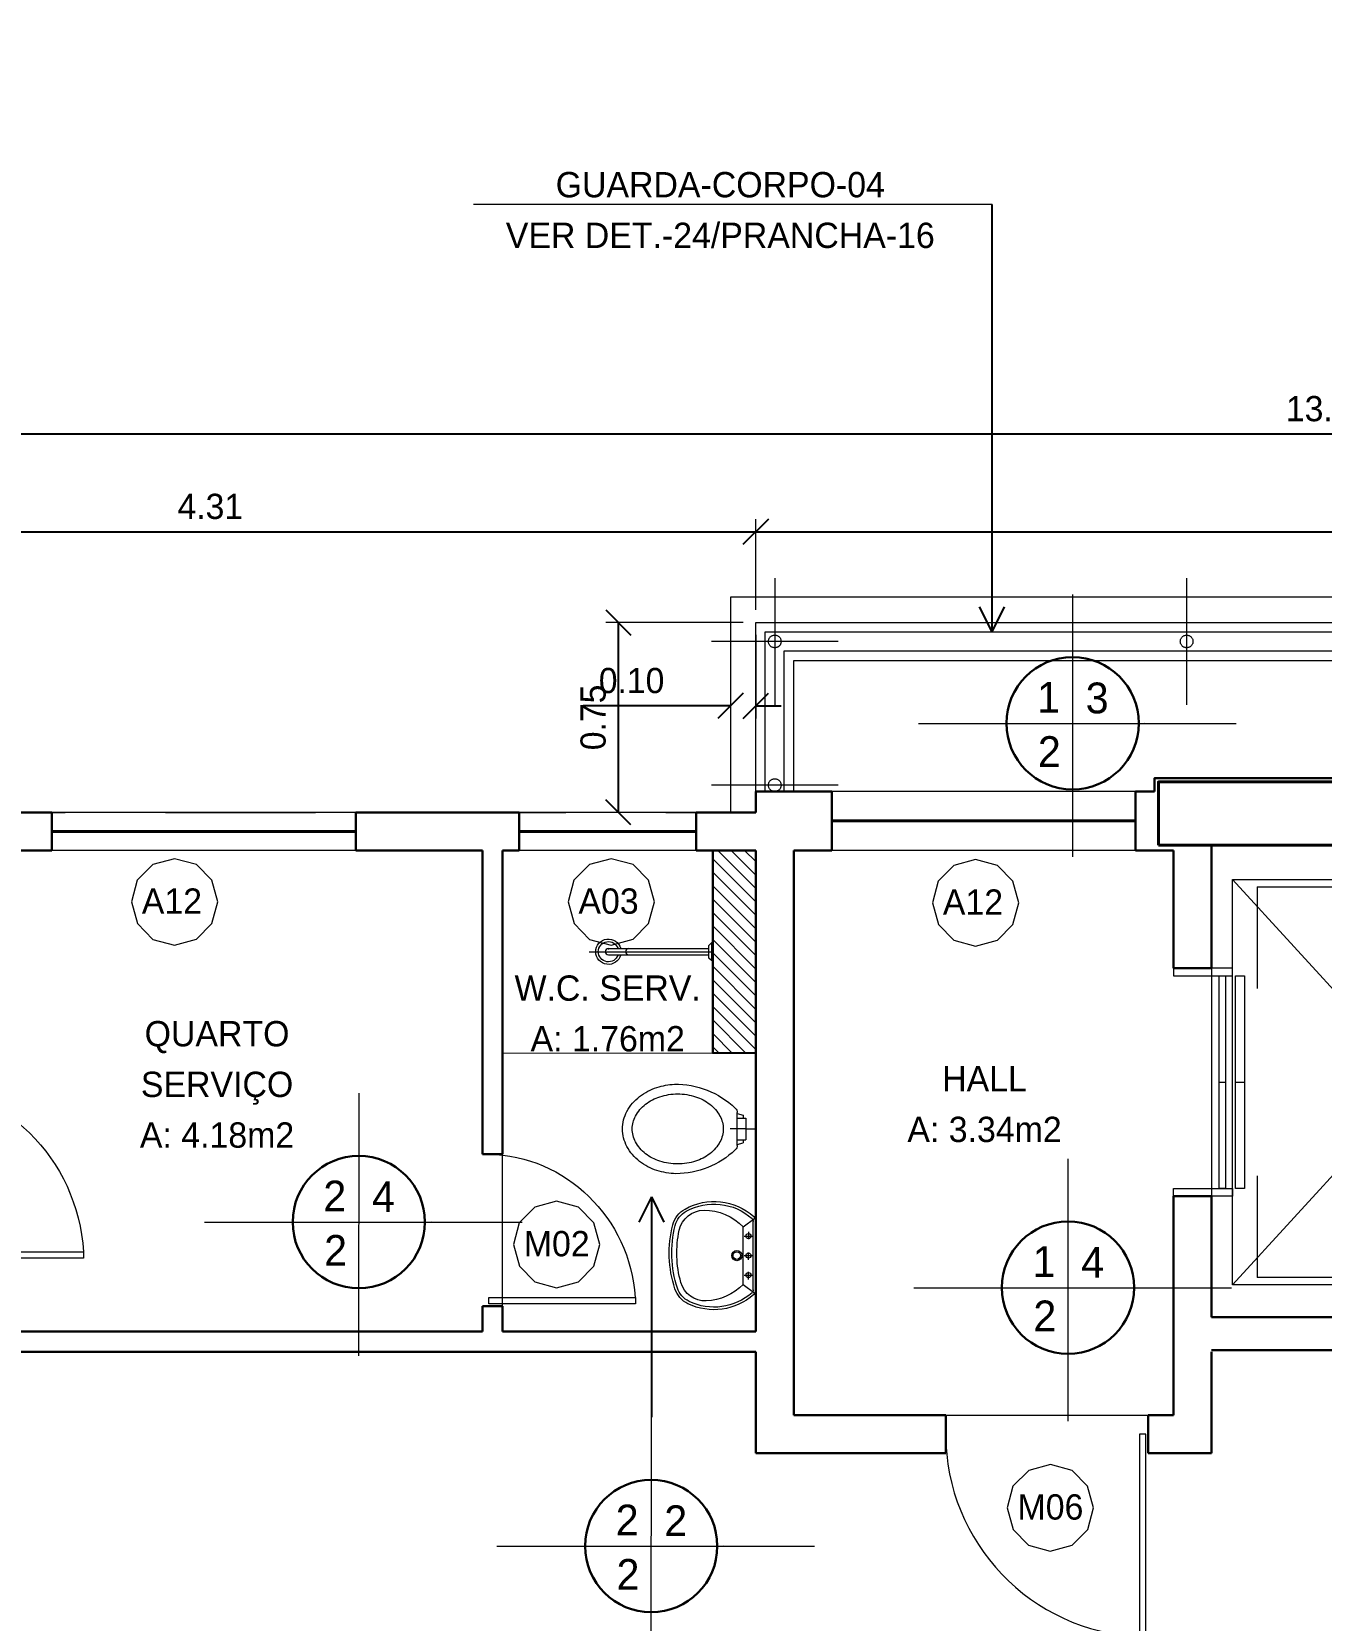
# Model space of a CAD drawing. Header units: metres. Extents: x 2.9 to 62.3, y 8 to 50.1.
# Drawn here: x 35.17 to 40.27, y 38.75 to 45.02 of the extents above; entities that cross this region are included whole.
import ezdxf

# ---------------------------------------------------------------- set-up
doc = ezdxf.new("R2010")
doc.units = ezdxf.units.M
doc.header["$MEASUREMENT"] = 0
for name, pattern in [('DGN Style 2', [0.98853, 0.593118, -0.395412]), ('DGN Style 3', [1.383942, 0.98853, -0.395412]), ('DGN Style 4', [1.582636, 0.790824, -0.395412, 0.00098853, -0.395412])]:
    doc.linetypes.add(name, pattern=pattern)
doc.layers.get('Defpoints').update_dxf_attribs({"lineweight": 0})
for name, color, linetype, lineweight in [('00-EDIFICACOES TÉRREO', 7, 'Continuous', 0), ('24 - Textos Gerais', 7, 'Continuous', 0), ('34 - Mobiliário', 7, 'Continuous', 0), ('CORNIJAS_VAR NA PLANTA PTIPO 1', 7, 'Continuous', 0), ('Level 1', 7, 'Continuous', 0), ('Level 11-1', 7, 'Continuous', 0), ('Level 12', 7, 'Continuous', 0), ('Level 14', 7, 'Continuous', 0), ('Level 15', 7, 'Continuous', 0), ('Level 24-1', 7, 'Continuous', 0), ('Level 3', 7, 'Continuous', 0), ('Level 36', 7, 'Continuous', 0), ('Level 43', 7, 'Continuous', 0), ('Level 44', 7, 'Continuous', 0), ('Level 45', 7, 'Continuous', 0), ('Level 50', 7, 'Continuous', 0), ('Level 7', 7, 'Continuous', 0), ('Level 8', 7, 'Continuous', 0)]:
    doc.layers.add(name, color=color, linetype=linetype, lineweight=lineweight)
doc.styles.add('Style-INTL_ENGINEERING', font='INTL_ENGINEERING.shx')
doc.dimstyles.get("Standard").update_dxf_attribs({"dimtxt": 0.18, "dimasz": 0.18, "dimexe": 0.18, "dimexo": 0.0625, "dimgap": 0.09, "dimtad": 0, "dimtih": 1, "dimtoh": 1, "dimdec": 4, "dimzin": 1, "dimdsep": 46, "dimtxsty": 'Standard', "dimcen": 0, "dimadec": 0, "dimazin": 0, "dimtfac": 1, "dimtdec": 4, "dimtofl": 0, "dimtmove": 0, "dimatfit": 3, "dimfxl": 0, "dimtolj": 1, "dimtzin": 1, "dimarcsym": 0})

# ---------------------------------------------------------------- blocks, each defined once
blk = doc.blocks.new('_Oblique')
at = {"color": 0, "linetype": 'ByBlock', "lineweight": -2}
blk.add_line((0.5, 0.5), (-0.5, -0.5), dxfattribs=at)
blk = doc.blocks.new('*D235')
at = {"layer": 'Defpoints', "color": 0, "linetype": 'Continuous', "lineweight": 0}
for p in [(43.0145, 43.0475), (38.0346, 42.689), (43.0145, 42.689)]:
    blk.add_point(p, dxfattribs=at)
at = {"layer": 'Level 43', "color": 2, "linetype": 'Continuous', "lineweight": 0}
for p, q in [((38.0346, 42.7385), (38.0346, 43.097)), ((43.0145, 42.7385), (43.0145, 43.097))]:
    blk.add_line(p, q, dxfattribs=at)
at = {"layer": 'Level 43', "color": 0, "linetype": 'Continuous', "lineweight": -2}
blk.add_line((38.0346, 43.0475), (43.0145, 43.0475), dxfattribs=at)
at = {"layer": 'Level 43', "color": 0, "linetype": 'Continuous', "lineweight": -2, "xscale": 0.0995, "yscale": 0.0995, "zscale": 0.0995, "rotation": 180}
blk.add_blockref('_Oblique', (38.0346, 43.0475), dxfattribs=at)
at = {"layer": 'Level 43', "color": 0, "linetype": 'Continuous', "lineweight": -2, "xscale": 0.0995, "yscale": 0.0995, "zscale": 0.0995}
blk.add_blockref('_Oblique', (43.0145, 43.0475), dxfattribs=at)
at = {"layer": 'Level 43', "color": 0, "linetype": 'Continuous', "lineweight": 0, "insert": (40.5246, 43.1467), "char_height": 0.0995, "attachment_point": 5, "style": 'Style-INTL_ENGINEERING'}
blk.add_mtext('4.98', dxfattribs=at)
blk = doc.blocks.new('*D234')
at = {"layer": 'Defpoints', "color": 0, "linetype": 'Continuous', "lineweight": 0}
for p in [(33.7253, 43.1372), (38.0346, 43.0475), (38.0346, 42.689)]:
    blk.add_point(p, dxfattribs=at)
at = {"layer": 'Level 43', "color": 2, "linetype": 'Continuous', "lineweight": 0}
for p, q in [((38.0346, 42.7385), (38.0346, 43.097)), ((33.7253, 43.0877), (33.7253, 42.998))]:
    blk.add_line(p, q, dxfattribs=at)
at = {"layer": 'Level 43', "color": 0, "linetype": 'Continuous', "lineweight": -2}
blk.add_line((33.7253, 43.0475), (38.0346, 43.0475), dxfattribs=at)
at = {"layer": 'Level 43', "color": 0, "linetype": 'Continuous', "lineweight": -2, "xscale": 0.0995, "yscale": 0.0995, "zscale": 0.0995, "rotation": 180}
blk.add_blockref('_Oblique', (33.7253, 43.0475), dxfattribs=at)
at = {"layer": 'Level 43', "color": 0, "linetype": 'Continuous', "lineweight": -2, "xscale": 0.0995, "yscale": 0.0995, "zscale": 0.0995}
blk.add_blockref('_Oblique', (38.0346, 43.0475), dxfattribs=at)
at = {"layer": 'Level 43', "color": 0, "linetype": 'Continuous', "lineweight": 0, "insert": (35.8799, 43.1467), "char_height": 0.0995, "attachment_point": 5, "style": 'Style-INTL_ENGINEERING'}
blk.add_mtext('4.31', dxfattribs=at)
blk = doc.blocks.new('*D238')
at = {"layer": 'Defpoints', "color": 0, "linetype": 'Continuous', "lineweight": 0}
for p in [(46.8646, 43.4333), (33.7253, 43.1372), (46.8646, 42.689)]:
    blk.add_point(p, dxfattribs=at)
at = {"layer": 'Level 43', "color": 2, "linetype": 'Continuous', "lineweight": 0}
for p, q in [((33.7253, 43.1867), (33.7253, 43.4828)), ((46.8646, 42.7385), (46.8646, 43.4828))]:
    blk.add_line(p, q, dxfattribs=at)
at = {"layer": 'Level 43', "color": 0, "linetype": 'Continuous', "lineweight": -2}
blk.add_line((33.7253, 43.4333), (46.8646, 43.4333), dxfattribs=at)
at = {"layer": 'Level 43', "color": 0, "linetype": 'Continuous', "lineweight": -2, "xscale": 0.0995, "yscale": 0.0995, "zscale": 0.0995, "rotation": 180}
blk.add_blockref('_Oblique', (33.7253, 43.4333), dxfattribs=at)
at = {"layer": 'Level 43', "color": 0, "linetype": 'Continuous', "lineweight": -2, "xscale": 0.0995, "yscale": 0.0995, "zscale": 0.0995}
blk.add_blockref('_Oblique', (46.8646, 43.4333), dxfattribs=at)
at = {"layer": 'Level 43', "color": 0, "linetype": 'Continuous', "lineweight": 0, "insert": (40.2949, 43.5326), "char_height": 0.0995, "attachment_point": 5, "style": 'Style-INTL_ENGINEERING'}
blk.add_mtext('13.14', dxfattribs=at)
blk = doc.blocks.new('*D299')
at = {"layer": 'Defpoints', "color": 0, "linetype": 'Continuous', "lineweight": 0}
for p in [(37.49159, 42.68904), (38.03455, 42.68904), (37.93455, 41.93904)]:
    blk.add_point(p, dxfattribs=at)
at = {"layer": 'Level 43', "color": 2, "linetype": 'Continuous', "lineweight": 0}
for p, q in [((37.98505, 42.68904), (37.44209, 42.68904)), ((37.88505, 41.93904), (37.44209, 41.93904))]:
    blk.add_line(p, q, dxfattribs=at)
at = {"layer": 'Level 43', "color": 0, "linetype": 'Continuous', "lineweight": -2}
blk.add_line((37.49159, 41.93904), (37.49159, 42.68904), dxfattribs=at)
at = {"layer": 'Level 43', "color": 0, "linetype": 'Continuous', "lineweight": -2, "xscale": 0.0995, "yscale": 0.0995, "zscale": 0.0995}
for p, rotation in [((37.49159, 42.68904), 90), ((37.49159, 41.93904), 270)]:
    blk.add_blockref('_Oblique', p, dxfattribs=dict(at, rotation=rotation))
at = {"layer": 'Level 43', "color": 0, "linetype": 'Continuous', "lineweight": 0, "insert": (37.39234, 42.31404), "char_height": 0.0995, "attachment_point": 5, "rotation": 90, "style": 'Style-INTL_ENGINEERING'}
blk.add_mtext('0.75', dxfattribs=at)
blk = doc.blocks.new('*U405')
at = {"layer": '00-EDIFICACOES TÉRREO', "color": 4, "linetype": 'Continuous', "lineweight": 0, "flags": 128}
blk.add_lwpolyline([(0.00342, 0), (0.00294, 0.00172), (0.00172, 0.00296), (0, 0.00342), (-0.00171, 0.00296), (-0.00296, 0.00172), (-0.00341, 0), (-0.00294, -0.00171), (-0.00172, -0.00295), (-0.00001, -0.00341), (0.00173, -0.00294), (0.00295, -0.00171)], close=True, dxfattribs=at)
at = {"layer": '00-EDIFICACOES TÉRREO', "color": 4, "linetype": 'Continuous', "lineweight": 0, "style": 'Style-INTL_ENGINEERING'}
blk.add_text('A03', height=0.001999, rotation=359.9999, dxfattribs=at).set_placement((-0.00259, -0.00093))
blk = doc.blocks.new('*U406')
at = {"layer": '00-EDIFICACOES TÉRREO', "color": 4, "linetype": 'Continuous', "lineweight": 0, "flags": 128}
blk.add_lwpolyline([(0.00342, 0), (0.00294, 0.00172), (0.00172, 0.00296), (0, 0.00342), (-0.00171, 0.00296), (-0.00296, 0.00172), (-0.00341, 0), (-0.00294, -0.00171), (-0.00172, -0.00295), (-0.00001, -0.00341), (0.00173, -0.00294), (0.00295, -0.00171)], close=True, dxfattribs=at)
at = {"layer": '00-EDIFICACOES TÉRREO', "color": 4, "linetype": 'Continuous', "lineweight": 0, "style": 'Style-INTL_ENGINEERING'}
blk.add_text('A12', height=0.001999, rotation=359.9999, dxfattribs=at).set_placement((-0.00259, -0.00093))
blk = doc.blocks.new('*U407')
at = {"layer": '00-EDIFICACOES TÉRREO', "color": 4, "linetype": 'Continuous', "lineweight": 0, "flags": 128}
blk.add_lwpolyline([(0.00342, 0), (0.00294, 0.00172), (0.00172, 0.00296), (0, 0.00342), (-0.00171, 0.00296), (-0.00296, 0.00172), (-0.00341, 0), (-0.00294, -0.00171), (-0.00172, -0.00295), (-0.00001, -0.00341), (0.00173, -0.00294), (0.00295, -0.00171)], close=True, dxfattribs=at)
at = {"layer": '00-EDIFICACOES TÉRREO', "color": 4, "linetype": 'Continuous', "lineweight": 0, "style": 'Style-INTL_ENGINEERING'}
blk.add_text('M02', height=0.001999, rotation=359.9999, dxfattribs=at).set_placement((-0.00259, -0.00093))
blk = doc.blocks.new('*U414')
at = {"layer": '00-EDIFICACOES TÉRREO', "color": 4, "linetype": 'Continuous', "lineweight": 0, "flags": 128}
blk.add_lwpolyline([(0.00342, 0), (0.00294, 0.00172), (0.00172, 0.00296), (0, 0.00342), (-0.00171, 0.00296), (-0.00296, 0.00172), (-0.00341, 0), (-0.00294, -0.00171), (-0.00172, -0.00295), (-0.00001, -0.00341), (0.00173, -0.00294), (0.00295, -0.00171)], close=True, dxfattribs=at)
at = {"layer": '00-EDIFICACOES TÉRREO', "color": 4, "linetype": 'Continuous', "lineweight": 0, "style": 'Style-INTL_ENGINEERING'}
blk.add_text('M06', height=0.001999, rotation=359.9999, dxfattribs=at).set_placement((-0.00259, -0.00093))
blk = doc.blocks.new('TerminatorOpen')
at = {"color": 0, "linetype": 'ByBlock', "lineweight": -2}
for q in [(-1, 0.5), (-1, 0), (-1, -0.5)]:
    blk.add_line((0, 0), q, dxfattribs=at)
blk = doc.blocks.new('INDESP')
at = {"layer": 'Level 3', "color": 131, "linetype": 'Continuous', "lineweight": 0}
for p, q in [((0.01506, -0.01302), (0.01507, 0.01257)), ((0.00001, 0), (0.03099, 0))]:
    blk.add_line(p, q, dxfattribs=at)
at = {"layer": 'Level 3', "color": 131, "linetype": 'Continuous', "lineweight": 13}
blk.add_line((0.0221, 0), (0.02213, 0.00002), dxfattribs=at)
at = {"layer": 'Level 3', "color": 131, "linetype": 'Continuous', "lineweight": 30}
blk.add_circle((0.01505, 0.00001), 0.00645, dxfattribs=at)
at = {"layer": 'Level 3', "color": 131, "linetype": 'Continuous', "lineweight": 30, "style": 'Style-INTL_ENGINEERING'}
for s, p in [('1', (0.01159, 0.00105)), ('4', (0.01633, 0.00098)), ('2', (0.01167, -0.00425))]:
    blk.add_text(s, height=0.003, rotation=0, dxfattribs=at).set_placement(p)
blk = doc.blocks.new('INDESP_6')
at = {"layer": 'Level 3', "color": 131, "linetype": 'Continuous', "lineweight": 0}
for p, q in [((0.01506, -0.01302), (0.01507, 0.01257)), ((0.00001, 0), (0.03099, 0))]:
    blk.add_line(p, q, dxfattribs=at)
at = {"layer": 'Level 3', "color": 131, "linetype": 'Continuous', "lineweight": 13}
blk.add_line((0.0221, 0), (0.02213, 0.00002), dxfattribs=at)
at = {"layer": 'Level 3', "color": 131, "linetype": 'Continuous', "lineweight": 30}
blk.add_circle((0.01505, 0.00001), 0.00645, dxfattribs=at)
at = {"layer": 'Level 3', "color": 131, "linetype": 'Continuous', "lineweight": 30, "style": 'Style-INTL_ENGINEERING'}
for s, p in [('1', (0.01159, 0.00105)), ('3', (0.01633, 0.00098)), ('2', (0.01167, -0.00425))]:
    blk.add_text(s, height=0.003, rotation=0, dxfattribs=at).set_placement(p)
blk = doc.blocks.new('INDESP_5')
at = {"layer": 'Level 3', "color": 131, "linetype": 'Continuous', "lineweight": 0}
for p, q in [((0.01506, -0.01302), (0.01507, 0.01257)), ((0.00001, 0), (0.03099, 0))]:
    blk.add_line(p, q, dxfattribs=at)
at = {"layer": 'Level 3', "color": 131, "linetype": 'Continuous', "lineweight": 13}
blk.add_line((0.0221, 0), (0.02213, 0.00002), dxfattribs=at)
at = {"layer": 'Level 3', "color": 131, "linetype": 'Continuous', "lineweight": 30}
blk.add_circle((0.01505, 0.00001), 0.00645, dxfattribs=at)
at = {"layer": 'Level 3', "color": 131, "linetype": 'Continuous', "lineweight": 30, "style": 'Style-INTL_ENGINEERING'}
for s, p in [('2', (0.01159, 0.00105)), ('4', (0.01633, 0.00098)), ('2', (0.01167, -0.00425))]:
    blk.add_text(s, height=0.003, rotation=0, dxfattribs=at).set_placement(p)
blk = doc.blocks.new('INDESP_4')
at = {"layer": 'Level 3', "color": 131, "linetype": 'Continuous', "lineweight": 0}
for p, q in [((0.01506, -0.01302), (0.01507, 0.01257)), ((0.00001, 0), (0.03099, 0))]:
    blk.add_line(p, q, dxfattribs=at)
at = {"layer": 'Level 3', "color": 131, "linetype": 'Continuous', "lineweight": 13}
blk.add_line((0.0221, 0), (0.02213, 0.00002), dxfattribs=at)
at = {"layer": 'Level 3', "color": 131, "linetype": 'Continuous', "lineweight": 30}
blk.add_circle((0.01505, 0.00001), 0.00645, dxfattribs=at)
at = {"layer": 'Level 3', "color": 131, "linetype": 'Continuous', "lineweight": 30, "style": 'Style-INTL_ENGINEERING'}
for p in [(0.01159, 0.00105), (0.01633, 0.00098), (0.01167, -0.00425)]:
    blk.add_text('2', height=0.003, rotation=0, dxfattribs=at).set_placement(p)
blk = doc.blocks.new('*D433')
at = {"layer": 'Defpoints', "color": 0, "linetype": 'Continuous', "lineweight": 0}
for p in [(37.9346, 42.689), (38.0346, 42.689), (38.0346, 42.3597)]:
    blk.add_point(p, dxfattribs=at)
at = {"layer": 'Level 43', "color": 2, "linetype": 'Continuous', "lineweight": 0}
for p, q in [((37.9346, 42.6395), (37.9346, 42.3102)), ((38.0346, 42.6395), (38.0346, 42.3102))]:
    blk.add_line(p, q, dxfattribs=at)
at = {"layer": 'Level 43', "color": 0, "linetype": 'Continuous', "lineweight": -2}
for p, q in [((37.9346, 42.3597), (37.3523, 42.3597)), ((38.0346, 42.3597), (38.1341, 42.3597))]:
    blk.add_line(p, q, dxfattribs=at)
at = {"layer": 'Level 43', "color": 0, "linetype": 'Continuous', "lineweight": -2, "xscale": 0.0995, "yscale": 0.0995, "zscale": 0.0995}
blk.add_blockref('_Oblique', (37.9346, 42.3597), dxfattribs=at)
at = {"layer": 'Level 43', "color": 0, "linetype": 'Continuous', "lineweight": -2, "xscale": 0.0995, "yscale": 0.0995, "zscale": 0.0995, "rotation": 180}
blk.add_blockref('_Oblique', (38.0346, 42.3597), dxfattribs=at)
at = {"layer": 'Level 43', "color": 0, "linetype": 'Continuous', "lineweight": 0, "insert": (37.5439, 42.459), "char_height": 0.0995, "attachment_point": 5, "style": 'Style-INTL_ENGINEERING'}
blk.add_mtext('0.10', dxfattribs=at)
blk = doc.blocks.new('*U532')
at = {"layer": 'Level 36', "color": 172, "linetype": 'Continuous', "lineweight": 13}
for p, q in [((-0.1897, -0.0646), (-0.1897, 0.0645)), ((-0.2238, 0), (-0.2633, 0)), ((-0.1897, 0.0427), (-0.2239, 0.0427)), ((-0.2239, 0.0427), (-0.2238, -0.0427)), ((-0.2238, 0), (-0.1625, 0)), ((-0.1897, 0.0608), (-0.2139, 0.0544)), ((-0.2139, 0.0544), (-0.2139, 0.0427)), ((-0.1897, -0.0427), (-0.2238, -0.0427)), ((-0.2139, -0.0428), (-0.2139, -0.0544)), ((-0.1897, -0.0608), (-0.2139, -0.0544))]:
    blk.add_line(p, q, dxfattribs=at)
for centre, radius, start, end in [((0.0522, -0.1623), 0.3388, 88.94904, 133.70577), ((0.0304, -0.0481), 0.1841, 107.67831, 127.57698), ((0.0452, -0.0944), 0.2328, 90.00016, 107.67831), ((0.0452, -0.0944), 0.2328, 72.32202, 90.00016), ((0.0452, -0.0944), 0.2712, 72.32202, 87.20705), ((0.0599, -0.0481), 0.1841, 52.42334, 72.32202), ((0.0599, -0.0481), 0.2225, 52.42334, 72.32202), ((0.0826, -0.0186), 0.1854, 28.29453, 52.42334), ((-0.1647, 0.0646), 0.025, 133.70577, 180.00016), ((0.0077, -0.0186), 0.147, 127.57698, 151.70579), ((0.0826, -0.0186), 0.147, 28.29453, 52.42334), ((0.1174, 0.0001), 0.1459, 0.00016, 28.29453), ((-0.0271, 0.0001), 0.1075, 151.70579, 180.00016), ((-0.0271, 0.0001), 0.1075, 180.00016, 208.29453), ((0.1174, 0.0001), 0.1075, 0.00016, 28.29453), ((0.1174, 0.0001), 0.1075, 331.70579, 0.00016), ((0.1174, 0.0001), 0.1459, 331.70579, 0.00016), ((0.0077, 0.0188), 0.147, 208.29453, 232.42334), ((0.0826, 0.0188), 0.147, 307.57698, 331.70579), ((-0.1647, -0.0646), 0.025, 180.00016, 226.29455), ((0.0522, 0.1623), 0.3388, 226.29455, 270.00016), ((0.0304, 0.0482), 0.1841, 232.42334, 252.32202), ((0.0599, 0.0482), 0.1841, 287.67831, 307.57698), ((0.0826, 0.0188), 0.1854, 307.57698, 331.70579), ((0.0452, 0.0946), 0.2328, 252.32202, 270.00016), ((0.0452, 0.0946), 0.2328, 270.00016, 287.67831), ((0.0452, 0.0946), 0.2712, 271.47936, 287.67831), ((0.0599, 0.0482), 0.2225, 287.67831, 307.57698)]:
    blk.add_arc(centre, radius, start, end, dxfattribs=at)
blk = doc.blocks.new('*U533')
at = {"layer": '24 - Textos Gerais', "color": 172, "linetype": 'Continuous', "lineweight": 0}
for p, q in [((-0.2441, 0.035), (-0.2441, -0.035)), ((-0.2441, 0.035), (-0.2391, 0.035)), ((-0.2391, 0.035), (-0.2391, -0.035)), ((-0.2291, 0.025), (-0.2391, 0.035)), ((-0.2291, -0.025), (-0.2291, 0.025)), ((0.168, 0.0125), (-0.2291, 0.0125)), ((-0.2441, -0.035), (-0.2391, -0.035)), ((-0.2391, -0.035), (-0.2291, -0.025)), ((0.168, -0.0125), (-0.2291, -0.0125))]:
    blk.add_line(p, q, dxfattribs=at)
at = {"layer": '24 - Textos Gerais', "color": 172, "linetype": 'DGN Style 4', "lineweight": 13}
blk.add_line((0.2441, 0), (-0.2441, 0), dxfattribs=at)
at = {"layer": '24 - Textos Gerais', "color": 172, "linetype": 'Continuous', "lineweight": 0, "extrusion": (0, 0, -1)}
for centre in [(-0.088, 0), (-0.168, 0)]:
    blk.add_arc(centre, 0.0125, 90, 270, dxfattribs=at)
at = {"layer": '24 - Textos Gerais', "color": 172, "linetype": 'Continuous', "lineweight": 0}
for radius, start, end in [(0.05, 194.47751, 165.52249), (0.04, 198.20996, 161.79004)]:
    blk.add_arc((0.168, 0), radius, start, end, dxfattribs=at)
blk.add_point((0.168, 0.011), dxfattribs=at)
blk = doc.blocks.new('*U534')
at = {"layer": 'Level 36', "color": 172, "linetype": 'Continuous', "lineweight": 13}
for p, q in [((-0.171, -0.1351), (-0.1711, 0.135)), ((-0.121, 0.1137), (-0.1675, 0.1478)), ((-0.1611, -0.1351), (-0.161, 0.135)), ((-0.1256, 0.0769), (-0.158, 0.0769)), ((-0.142, 0.0942), (-0.142, 0.0645)), ((-0.121, -0.1138), (-0.121, 0.1137)), ((-0.1256, 0), (-0.158, 0)), ((-0.142, -0.0173), (-0.142, 0.0124)), ((-0.121, -0.1138), (-0.1675, -0.1479)), ((-0.1256, -0.077), (-0.158, -0.077)), ((-0.142, -0.0942), (-0.142, -0.0646))]:
    blk.add_line(p, q, dxfattribs=at)
at = {"layer": 'Level 36', "color": 172, "linetype": 'Continuous', "lineweight": 13, "extrusion": (0, 0, -1)}
for centre, radius in [((0.1419, 0.077), 0.01), ((0.1419, 0), 0.01), ((0.096, 0), 0.02), ((0.096, 0), 0.015), ((0.1419, -0.077), 0.01)]:
    blk.add_circle(centre, radius, dxfattribs=at)
at = {"layer": 'Level 36', "color": 172, "linetype": 'Continuous', "lineweight": 13}
for centre, radius, start, end in [((-0.0058, -0.0225), 0.236, 61.03309, 131.66129), ((-0.0058, -0.0225), 0.226, 61.03309, 131.66129), ((-0.146, 0.1351), 0.025, 131.66129, 180.00016), ((-0.146, 0.1351), 0.015, 131.66129, 180.00016), ((0.0337, -0.036), 0.2153, 90.04575, 135.93606), ((0.0336, 0.0793), 0.1, 12.24588, 90.04575), ((0.0601, 0.0964), 0.09, 14.4235, 61.03309), ((0.0601, 0.0964), 0.1, 14.4235, 61.03309), ((-0.2874, 0.0096), 0.4284, 344.31291, 12.24588), ((-0.2774, 0.0096), 0.4384, 341.68611, 14.4235), ((-0.2774, 0.0096), 0.4484, 341.68611, 14.4235), ((0.0337, 0.036), 0.2153, 224.06426, 267.58733), ((0.0288, -0.0792), 0.1, 267.58733, 344.31291), ((-0.146, -0.1351), 0.025, 180.00016, 228.33903), ((-0.0058, 0.0225), 0.236, 228.33903, 295.80277), ((-0.146, -0.1351), 0.015, 180.00016, 228.33903), ((-0.0058, 0.0225), 0.226, 228.33903, 295.80277), ((0.0534, -0.0999), 0.09, 295.80277, 341.68611), ((0.0534, -0.0999), 0.1, 295.80277, 341.68611)]:
    blk.add_arc(centre, radius, start, end, dxfattribs=at)
blk = doc.blocks.new('*U497')
at = {"layer": 'Level 36', "color": 172, "linetype": 'Continuous', "lineweight": 13}
blk.add_line((6.535, 3.0801), (7.3649, 3.08), dxfattribs=at)
at = {"layer": '24 - Textos Gerais', "color": 172, "linetype": 'Continuous', "lineweight": 0, "extrusion": (0, 0, -1)}
blk.add_blockref('*U533', (-7.1208, 3.48), dxfattribs=at)
at = {"layer": 'Level 36', "color": 172, "linetype": 'Continuous', "lineweight": 13, "extrusion": (0, 0, -1)}
for name, p in [('*U532', (-7.2717, 2.78)), ('*U534', (-7.3639, 2.28))]:
    blk.add_blockref(name, p, dxfattribs=at)
blk = doc.blocks.new('P80D_2')
at = {"layer": 'Level 14', "color": 7, "linetype": 'Continuous', "lineweight": 13}
for p, q in [((0.035, 0.875), (0.01, 0.875)), ((0.01, 0.875), (0.01, 0.075)), ((0.035, 0.075), (0.035, 0.875)), ((0.01, 0.075), (0.035, 0.075))]:
    blk.add_line(p, q, dxfattribs=at)
blk.add_arc((0, 0.075), 0.8, 0.00011, 87.49262, dxfattribs=at)
at = {"layer": 'Level 7', "color": 7, "linetype": 'Continuous', "lineweight": 30}
for p, q in [((0, 0), (0, 0.15)), ((0.8, 0), (0.8, 0.15))]:
    blk.add_line(p, q, dxfattribs=at)
blk = doc.blocks.new('P60D_2')
at = {"layer": 'Level 14', "color": 7, "linetype": 'Continuous', "lineweight": 13}
for p, q in [((0.035, 0.605), (0.01, 0.605)), ((0.01, 0.605), (0.01, 0.025)), ((0.035, 0.025), (0.035, 0.605)), ((0.01, 0.025), (0.035, 0.025))]:
    blk.add_line(p, q, dxfattribs=at)
blk.add_ellipse((0.0073, 0.032), major_axis=(0.5659, -0.1833), ratio=0.960106, start_param=0.313176, end_param=1.825606, dxfattribs=at)
at = {"layer": 'Level 7', "color": 7, "linetype": 'Continuous', "lineweight": 30}
for p, q in [((0, 0), (0, 0.08)), ((0.6, 0), (0.6, 0.08))]:
    blk.add_line(p, q, dxfattribs=at)
blk = doc.blocks.new('P70D_1')
at = {"layer": 'Level 14', "color": 7, "linetype": 'Continuous', "lineweight": 13}
for p, q in [((0.035, 0.705), (0.01, 0.705)), ((0.01, 0.705), (0.01, 0.025)), ((0.035, 0.025), (0.035, 0.705)), ((0.01, 0.025), (0.035, 0.025))]:
    blk.add_line(p, q, dxfattribs=at)
blk.add_ellipse((0.0073, 0.032), major_axis=(0.6611, -0.2141), ratio=0.965677, start_param=0.313159, end_param=1.833935, dxfattribs=at)
at = {"layer": 'Level 7', "color": 7, "linetype": 'Continuous', "lineweight": 30}
for p, q in [((0, 0), (0, 0.08)), ((0.7, 0), (0.7, 0.08))]:
    blk.add_line(p, q, dxfattribs=at)
blk = doc.blocks.new('*U552')
at = {"layer": '34 - Mobiliário', "color": 7, "linetype": 'DGN Style 3', "lineweight": 40}
blk.add_line((0.35, 0), (-0.35, 0), dxfattribs=at)
at = {"layer": 'CORNIJAS_VAR NA PLANTA PTIPO 1', "color": 7, "linetype": 'Continuous', "lineweight": 30}
for p, q in [((-0.35, -0.075), (-0.35, 0.075)), ((0.35, -0.075), (0.35, 0.075))]:
    blk.add_line(p, q, dxfattribs=at)
at = {"layer": 'CORNIJAS_VAR NA PLANTA PTIPO 1', "color": 7, "linetype": 'Continuous', "lineweight": 0}
for p, q in [((0.35, 0.075), (-0.35, 0.075)), ((0.35, -0.075), (-0.35, -0.075))]:
    blk.add_line(p, q, dxfattribs=at)
blk = doc.blocks.new('*U594')
at = {"layer": 'Level 1', "color": 3, "linetype": 'DGN Style 4', "lineweight": 0}
for p, q in [((0, 0.25), (0, -0.25)), ((0.25, 0), (-0.25, 0))]:
    blk.add_line(p, q, dxfattribs=at)
at = {"layer": 'Level 50', "color": 190, "linetype": 'DGN Style 2', "lineweight": 0}
blk.add_circle((0, 0), 0.025, dxfattribs=at)
blk = doc.blocks.new('*U595')
at = {"layer": 'Level 1', "color": 3, "linetype": 'DGN Style 4', "lineweight": 0}
blk.add_line((0.25, 0), (-0.25, 0), dxfattribs=at)
at = {"layer": 'Level 50', "color": 190, "linetype": 'DGN Style 2', "lineweight": 0}
blk.add_circle((0, 0), 0.025, dxfattribs=at)
blk = doc.blocks.new('*U598')
at = {"layer": 'Level 1', "color": 3, "linetype": 'DGN Style 4', "lineweight": 0}
blk.add_line((0, 0.25), (0, -0.25), dxfattribs=at)
at = {"layer": 'Level 50', "color": 190, "linetype": 'DGN Style 2', "lineweight": 0}
blk.add_circle((0, 0), 0.025, dxfattribs=at)
blk = doc.blocks.new('*U556')
at = {"layer": 'CORNIJAS_VAR NA PLANTA PTIPO 1', "color": 7, "linetype": 'Continuous', "lineweight": 13, "flags": 128}
blk.add_lwpolyline([(12.5147, 4.3679), (12.5147, 4.4679), (7.4347, 4.4679), (7.4347, 3.6179)], dxfattribs=at)
at = {"layer": 'Level 50', "color": 190, "linetype": 'Continuous', "lineweight": 13}
for p, q in [((7.5722, 4.3304), (12.5147, 4.3304)), ((7.5722, 3.7006), (7.5722, 4.3304)), ((7.6472, 4.2554), (12.5147, 4.2554)), ((7.6472, 3.7006), (7.6472, 4.2554))]:
    blk.add_line(p, q, dxfattribs=at)
at = {"layer": 'Level 7', "color": 7, "linetype": 'Continuous', "lineweight": 13}
for p, q in [((7.5347, 3.7006), (7.5347, 4.3679)), ((7.6847, 3.7006), (7.6847, 4.2179)), ((7.6847, 4.2179), (12.5147, 4.2179))]:
    blk.add_line(p, q, dxfattribs=at)
at = {"layer": 'Level 8', "color": 7, "linetype": 'DGN Style 3', "lineweight": 0}
blk.add_line((7.5347, 4.3679), (12.5147, 4.3679), dxfattribs=at)
at = {"layer": 'Level 50', "color": 190, "linetype": 'DGN Style 2', "lineweight": 0}
for name, p in [('*U594', (7.6097, 4.2929)), ('*U598', (9.2364, 4.2929)), ('*U595', (7.6097, 3.7256))]:
    blk.add_blockref(name, p, dxfattribs=at)
blk = doc.blocks.new('ELEV1_')
at = {"color": 7, "linetype": 'Continuous', "lineweight": 30}
for p, q in [((-0.45, 0), (-0.45, 0.15)), ((0.45, 0), (0.45, 0.15))]:
    blk.add_line(p, q, dxfattribs=at)
at = {"color": 7, "linetype": 'Continuous', "lineweight": 0}
blk.add_line((-0.45, 0), (0.45, 0), dxfattribs=at)
at = {"color": 120, "linetype": 'Continuous', "lineweight": 0}
for p, q in [((-0.42, -0.03), (-0.42, -0.055)), ((0.42, -0.03), (-0.42, -0.03)), ((-0.42, -0.055), (0.42, -0.055)), ((0, -0.03), (0, -0.055)), ((0.42, -0.055), (0.42, -0.03)), ((0.8, -1.5489), (-0.8, -0.0826)), ((0.8, -0.0827), (-0.8, -1.5489)), ((-0.42, -0.095), (-0.42, -0.13)), ((0.42, -0.095), (-0.42, -0.095)), ((0, -0.095), (0, -0.13)), ((0.42, -0.13), (0.42, -0.095)), ((-0.7713, -0.18), (-0.7713, -1.5201)), ((-0.7713, -0.18), (-0.37, -0.18)), ((-0.42, -0.13), (0.42, -0.13)), ((0.37, -0.18), (0.7713, -0.18)), ((0.7713, -1.5202), (0.7713, -0.18)), ((-0.7713, -1.5201), (0.7713, -1.5202)), ((-0.5713, -1.7076), (-0.5713, -1.6452)), ((0.6712, -1.7076), (0.6712, -1.6451)), ((-0.5713, -1.7076), (0.6712, -1.7076))]:
    blk.add_line(p, q, dxfattribs=at)
at = {"color": 120, "linetype": 'Continuous', "lineweight": 0, "flags": 128}
for points in [[(-0.42, -0.0827), (-0.45, -0.0827), (-0.45, 0.15), (-0.42, 0.15)], [(0.42, -0.0826), (0.45, -0.0826), (0.45, 0.15), (0.42, 0.15)], [(-0.8, -1.5489), (0.8, -1.5489), (0.8, -0.0827), (-0.8, -0.0826)], [(-0.5713, -1.6452), (0.6712, -1.6451), (0.6712, -1.5651), (-0.5712, -1.5652)]]:
    blk.add_lwpolyline(points, close=True, dxfattribs=at)

msp = doc.modelspace()

# ---------------------------------------------------------------- linework, layer by layer
at = {"layer": '34 - Mobiliário', "color": 7, "linetype": 'Continuous', "lineweight": 40}
msp.add_line((39.5346, 41.9054), (38.3345, 41.9053), dxfattribs=at)
at = {"layer": 'CORNIJAS_VAR NA PLANTA PTIPO 1', "color": 7, "linetype": 'Continuous', "lineweight": 30}
for p, q in [((38.0346, 42.0217), (38.3346, 42.0217)), ((38.0346, 41.939), (38.0346, 42.0217)), ((38.3345, 42.0217), (38.3346, 41.789)), ((38.3346, 41.789), (38.3346, 42.0217)), ((39.5346, 42.0217), (39.5346, 41.789)), ((39.5346, 42.0217), (39.6096, 42.0217)), ((39.5346, 42.0217), (39.5346, 41.789)), ((34.6246, 41.939), (35.2546, 41.939)), ((36.4546, 41.939), (37.0996, 41.939)), ((37.7996, 41.939), (38.0346, 41.939)), ((34.7546, 41.789), (35.2546, 41.789)), ((36.4546, 41.789), (36.9546, 41.789)), ((36.9546, 40.5891), (36.9546, 41.789)), ((37.0346, 40.589), (37.0346, 41.789)), ((37.0346, 41.789), (37.0996, 41.789)), ((37.7996, 41.789), (38.0346, 41.789)), ((38.1846, 39.559), (38.1846, 41.789)), ((38.1846, 41.789), (38.3346, 41.789)), ((39.5346, 41.789), (39.6846, 41.789)), ((38.0346, 39.889), (38.0346, 41.7623)), ((36.9546, 39.889), (36.9546, 39.9891)), ((37.0346, 39.889), (37.0346, 39.989)), ((34.7546, 39.889), (36.9546, 39.889)), ((37.0346, 39.889), (38.0346, 39.889)), ((34.7546, 39.809), (38.0346, 39.809)), ((38.0346, 39.409), (38.0346, 39.809)), ((39.8346, 39.409), (39.8346, 39.809)), ((38.1846, 39.559), (38.7845, 39.559)), ((39.5846, 39.559), (39.6846, 39.559)), ((38.0346, 39.409), (38.7846, 39.409)), ((39.5846, 39.409), (39.8346, 39.409))]:
    msp.add_line(p, q, dxfattribs=at)
at = {"layer": 'CORNIJAS_VAR NA PLANTA PTIPO 1', "color": 7, "linetype": 'Continuous', "lineweight": 0}
for p, q in [((39.5346, 42.0217), (38.3345, 42.0217)), ((39.5346, 41.789), (38.3346, 41.789)), ((37.0346, 39.989), (37.0346, 40.589)), ((38.7845, 39.559), (39.5846, 39.559))]:
    msp.add_line(p, q, dxfattribs=at)
at = {"layer": 'CORNIJAS_VAR NA PLANTA PTIPO 1', "color": 7, "linetype": 'Continuous', "lineweight": 30, "flags": 128}
msp.add_lwpolyline([(39.6096, 42.0217), (39.6096, 42.0746), (41.9396, 42.0746), (41.9396, 41.939)], dxfattribs=at)
at = {"layer": 'Level 11-1', "color": 7, "linetype": 'Continuous', "lineweight": 30}
msp.add_line((39.6846, 39.559), (39.6846, 39.8157), dxfattribs=at)
at = {"layer": 'Level 12', "color": 2, "linetype": 'Continuous', "lineweight": 13}
msp.add_line((38.9676, 44.3396), (36.9196, 44.3396), dxfattribs=at)
at = {"layer": 'Level 15', "color": 7, "linetype": 'Continuous', "lineweight": 40}
msp.add_line((36.4546, 41.8641), (35.2546, 41.864), dxfattribs=at)
at = {"layer": 'Level 24-1', "color": 7, "linetype": 'DGN Style 2', "lineweight": 0, "flags": 128}
msp.add_lwpolyline([(33.7253, 41.9391), (38.0346, 41.939), (38.0346, 42.689), (46.8646, 42.689), (46.8646, 41.289), (50.6245, 41.289), (50.6245, 34.579), (49.9246, 34.579), (49.9246, 34.079), (49.3745, 33.529), (39.8467, 33.529), (39.2267, 32.909), (31.9114, 32.909), (31.6938, 33.1263), (29.3053, 33.1263), (29.0877, 32.909), (21.7724, 32.909), (21.1524, 33.529), (11.6245, 33.529), (11.0746, 34.079), (11.0746, 34.579), (10.3745, 34.579), (10.3745, 41.289), (14.1346, 41.289), (14.1346, 42.689), (22.9645, 42.689), (22.9645, 41.939), (27.2738, 41.939), (27.2738, 46.7246), (33.7241, 46.7246), (33.7253, 41.9391)], dxfattribs=at)
at = {"layer": 'Level 44', "color": 7, "linetype": 'Continuous', "lineweight": 30}
for p, q in [((39.6846, 41.3241), (39.6846, 41.789)), ((39.8346, 41.324), (39.8346, 41.8096)), ((39.6846, 39.8157), (39.6846, 40.424)), ((39.8346, 39.9457), (39.8346, 40.424)), ((39.8346, 39.9457), (41.7894, 39.9457)), ((39.8346, 39.8157), (41.7894, 39.8157))]:
    msp.add_line(p, q, dxfattribs=at)
at = {"layer": 'Level 44', "color": 1, "linetype": 'Continuous', "lineweight": 40, "flags": 128}
msp.add_lwpolyline([(39.6245, 41.8096), (41.9245, 41.8096), (41.9245, 42.0596), (39.6245, 42.0596)], close=True, dxfattribs=at)
at = {"layer": 'Level 45', "color": 6, "linetype": 'Continuous', "lineweight": 0}
for p, q in [((38.0346, 41.6387), (37.8842, 41.789)), ((38.0346, 41.6918), (37.9373, 41.789)), ((38.0346, 41.7448), (37.9903, 41.789)), ((38.0346, 41.5857), (37.8645, 41.7557)), ((38.0346, 41.5327), (37.8645, 41.7027)), ((38.0346, 41.4796), (37.8645, 41.6496)), ((38.0346, 41.4266), (37.8645, 41.5966)), ((38.0346, 41.3736), (37.8645, 41.5436)), ((38.0346, 41.3205), (37.8645, 41.4906)), ((38.0346, 41.2675), (37.8645, 41.4375)), ((38.0346, 41.2145), (37.8645, 41.3845)), ((38.0346, 41.1614), (37.8645, 41.3315)), ((38.0346, 41.1084), (37.8645, 41.2784)), ((38.0346, 41.0554), (37.8645, 41.2254)), ((38.0346, 41.0023), (37.8645, 41.1724)), ((37.9948, 40.989), (37.8645, 41.1194)), ((37.9418, 40.989), (37.8645, 41.0663)), ((37.8887, 40.9891), (37.8645, 41.0133))]:
    msp.add_line(p, q, dxfattribs=at)
at = {"layer": 'Level 45', "color": 6, "linetype": 'Continuous', "lineweight": 30, "flags": 128}
msp.add_lwpolyline([(38.0346, 41.789), (37.8646, 41.789), (37.8645, 40.9891), (38.0346, 40.989)], close=True, dxfattribs=at)
at = {"layer": 'Level 7', "color": 7, "linetype": 'Continuous', "lineweight": 30}
for p, q in [((35.2546, 41.939), (35.2546, 41.789)), ((36.4546, 41.939), (36.4546, 41.789))]:
    msp.add_line(p, q, dxfattribs=at)
at = {"layer": 'Level 7', "color": 7, "linetype": 'Continuous', "lineweight": 0}
for p, q in [((36.4546, 41.939), (35.2546, 41.939)), ((36.4546, 41.789), (35.2546, 41.789))]:
    msp.add_line(p, q, dxfattribs=at)

# ---------------------------------------------------------------- block references
at = {"layer": '00-EDIFICACOES TÉRREO', "color": 4, "linetype": 'Continuous', "lineweight": 0, "xscale": 50.00000000487893, "yscale": 50.00000000487893, "zscale": 50.00000000487893, "rotation": 0.0008004141529982}
for name, p in [('*U406', (35.7388, 41.5853)), ('*U405', (37.4635, 41.5853)), ('*U406', (38.9028, 41.5814)), ('*U407', (37.2478, 40.2327)), ('*U414', (39.1979, 39.1931))]:
    msp.add_blockref(name, p, dxfattribs=at)
at = {"layer": 'CORNIJAS_VAR NA PLANTA PTIPO 1', "color": 7, "linetype": 'Continuous', "lineweight": 13}
msp.add_blockref('*U556', (30.4998, 38.3211), dxfattribs=at)
at = {"layer": 'CORNIJAS_VAR NA PLANTA PTIPO 1', "color": 7, "linetype": 'Continuous', "lineweight": 30}
msp.add_blockref('*U552', (37.4496, 41.864), dxfattribs=at)
at = {"layer": 'Level 3', "color": 131, "linetype": 'Continuous', "lineweight": 30, "xscale": 40.50002794240174, "yscale": 40.50002794240174, "zscale": 40.50002794240174, "rotation": 0.0006587766262007}
for name, p in [('INDESP_6', (38.6762, 42.2905)), ('INDESP_5', (35.857, 40.321)), ('INDESP', (38.6583, 40.0622)), ('INDESP_4', (37.0118, 39.0417))]:
    msp.add_blockref(name, p, dxfattribs=at)
at = {"layer": 'Level 36', "color": 172, "linetype": 'Continuous', "lineweight": 13}
msp.add_blockref('*U497', (30.4996, 37.909), dxfattribs=at)
at = {"layer": 'Level 44', "color": 120, "linetype": 'Continuous', "lineweight": 0, "yscale": -1, "rotation": 269.999199585847}
msp.add_blockref('ELEV1_', (39.8346, 40.874), dxfattribs=at)
at = {"layer": 'Level 7', "color": 7, "linetype": 'Continuous', "lineweight": 30}
for name, p, xscale, yscale, rotation in [('P70D_1', (34.6746, 40.169), 1.000004656718361, -1.000004656718361, 90.00080041042575), ('P60D_2', (36.9546, 39.9891), 1.000004656664151, -1.000004656664151, 89.99946639304946), ('P80D_2', (39.5846, 39.559), 1.000000000010841, 1.000000000010841, 179.9997331952823)]:
    msp.add_blockref(name, p, dxfattribs=dict(at, xscale=xscale, yscale=yscale, rotation=rotation))

# ---------------------------------------------------------------- texts
at = {"layer": 'Level 12', "color": 2, "linetype": 'Continuous', "lineweight": 13, "attachment_point": 5, "line_spacing_factor": 1.200006, "style": 'Style-INTL_ENGINEERING'}
for s, insert, char_height in [('GUARDA-CORPO-04\\PVER DET.-24/PRANCHA-16\\P', (37.8942, 44.3169), 0.099999), ('W.C. SERV.\\PA: 1.76m2\\P', (37.4495, 41.1446), 0.1), ('QUARTO\\PSERVIÇO\\PA: 4.18m2\\P', (35.9065, 40.8645), 0.1), ('HALL\\PA: 3.34m2\\P', (38.9379, 40.7867), 0.1)]:
    msp.add_mtext(s, dxfattribs=dict(at, insert=insert, char_height=char_height))

# ---------------------------------------------------------------- dimensions: what is measured, and where the dimension line sits
at = {"layer": 'Level 43', "color": 2, "linetype": 'Continuous', "lineweight": 0}
for base, p1, p2, picture, middle in [((46.8646, 43.4333), (33.7253, 43.1372), (46.8646, 42.689), '*D238', (40.2949, 43.5326)), ((38.0346, 43.0475), (33.7253, 43.1372), (38.0346, 42.689), '*D234', (35.8799, 43.1467)), ((43.0145, 43.0475), (38.0346, 42.689), (43.0145, 42.689), '*D235', (40.5246, 43.1467))]:
    dim = msp.add_linear_dim(base=base, p1=p1, p2=p2, dimstyle='Standard', override={"dimtxt": 0.0995, "dimasz": 0.0995, "dimexe": 0.0495, "dimexo": 0.0495, "dimgap": 0.0495, "dimtad": 1, "dimtih": 0, "dimtoh": 0, "dimdec": 2, "dimzin": 3, "dimtxsty": 'Style-INTL_ENGINEERING', "dimblk": 'Oblique', "dimclre": 2, "dimtdec": 2, "dimatfit": 1, "dimfrac": 2, "dimtolj": 0, "dimtzin": 3, "dimlwe": 0}, dxfattribs=at)
    dim.commit()
    dim.dimension.update_dxf_attribs({"geometry": picture, "text_midpoint": middle})
dim = msp.add_linear_dim(base=(37.4916, 42.689), p1=(37.9346, 41.939), p2=(38.0346, 42.689), angle=90, dimstyle='Standard', override={"dimtxt": 0.0995, "dimasz": 0.0995, "dimexe": 0.0495, "dimexo": 0.0495, "dimgap": 0.0495, "dimtad": 1, "dimtih": 0, "dimtoh": 0, "dimdec": 2, "dimzin": 3, "dimtxsty": 'Style-INTL_ENGINEERING', "dimblk": 'Oblique', "dimclre": 2, "dimtdec": 2, "dimatfit": 1, "dimfrac": 2, "dimtolj": 0, "dimtzin": 3, "dimlwe": 0}, dxfattribs=at)
dim.commit()
dim.dimension.update_dxf_attribs({"geometry": '*D299', "text_midpoint": (37.3923, 42.314)})
dim = msp.add_linear_dim(base=(38.0346, 42.3597), p1=(37.9346, 42.689), p2=(38.0346, 42.689), dimstyle='Standard', override={"dimtxt": 0.0995, "dimasz": 0.0995, "dimexe": 0.0495, "dimexo": 0.0495, "dimgap": 0.0495, "dimtad": 1, "dimtih": 0, "dimtoh": 0, "dimdec": 2, "dimzin": 3, "dimtxsty": 'Style-INTL_ENGINEERING', "dimblk": 'Oblique', "dimclre": 2, "dimtdec": 2, "dimatfit": 1, "dimfrac": 2, "dimtolj": 0, "dimtzin": 3, "dimlwe": 0}, dxfattribs=at)
dim.commit()
dim.dimension.update_dxf_attribs({"geometry": '*D433', "text_midpoint": (37.5439, 42.3597), "dimtype": 160})

# ---------------------------------------------------------------- leaders
at = {"layer": 'Level 12', "color": 2, "linetype": 'Continuous', "lineweight": 13}
msp.add_leader([(38.9676, 42.6515), (38.9676, 44.3396)], dimstyle='Standard', override={"dimtxt": 0.0995, "dimasz": 0.0995, "dimgap": 0, "dimtad": 1, "dimtxsty": 'Style-INTL_ENGINEERING', "dimldrblk": 'TerminatorOpen'}, dxfattribs=at)
at = {"layer": 'Level 3', "color": 131, "linetype": 'Continuous', "lineweight": 0}
msp.add_leader([(37.6221, 40.421), (37.6221, 39.5508)], dimstyle='Standard', override={"dimtxt": 0.0995, "dimasz": 0.0995, "dimgap": 0, "dimtad": 1, "dimtxsty": 'Style-INTL_ENGINEERING', "dimldrblk": 'TerminatorOpen'}, dxfattribs=at)

doc.saveas('drawing.dxf')
